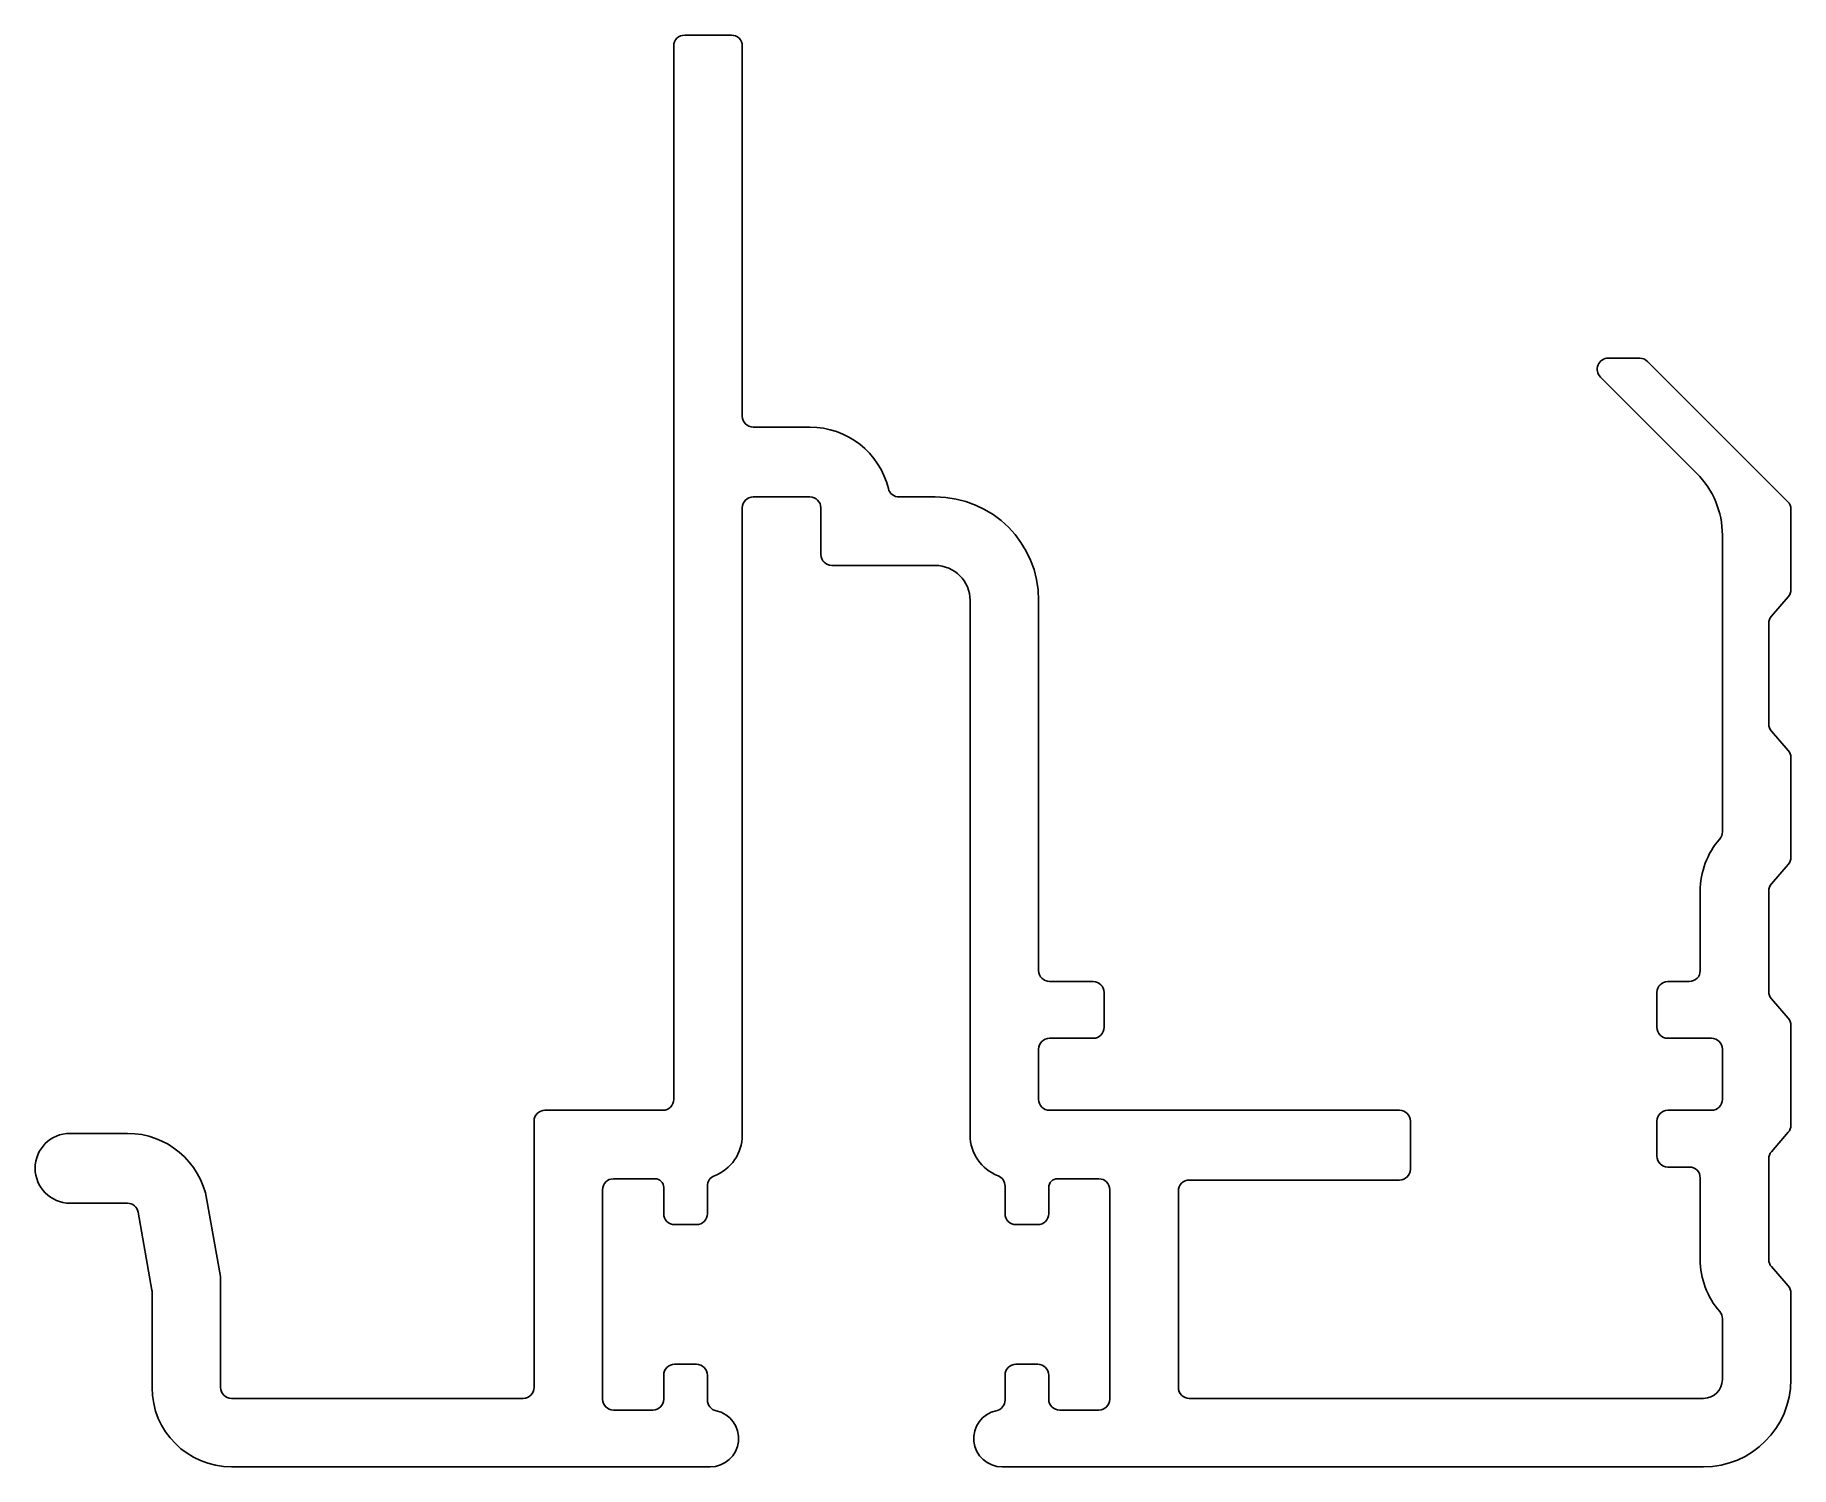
# Model space of a CAD drawing. Header units: inches. Extents: x -18.3 to 21.9, y 0.1 to 32.9.
import ezdxf

# ---------------------------------------------------------------- set-up
doc = ezdxf.new("R2010")
doc.units = ezdxf.units.IN
doc.header["$MEASUREMENT"] = 0
doc.layers.add('CLIP', color=7, linetype='Continuous')

msp = doc.modelspace()

# ---------------------------------------------------------------- linework, layer by layer
at = {"layer": 'CLIP', "color": 4}
for p, q in [((-3.653, 32.681), (-3.653, 13.679)), ((-2.333, 32.931), (-3.403, 32.931)), ((-2.083, 24.201), (-2.083, 32.681)), ((18.477, 25.531), (17.758, 25.531)), ((21.866, 22.247), (18.656, 25.457)), ((17.579, 25.097), (19.785, 22.891)), ((-0.533, 23.951), (-1.833, 23.951)), ((-1.833, 22.351), (-0.533, 22.351)), ((2.337, 22.351), (1.506, 22.351)), ((-2.083, 13.679), (-2.083, 22.101)), ((-0.283, 22.101), (-0.283, 21.031)), ((21.941, 20.23), (21.941, 22.067)), ((20.371, 21.477), (20.371, 14.679)), ((-0.033, 20.781), (2.337, 20.781)), ((3.137, 19.981), (3.137, 7.731)), ((4.707, 11.501), (4.707, 19.981)), ((21.495, 19.62), (21.879, 20.064)), ((21.433, 17.154), (21.433, 19.454)), ((21.88, 16.543), (21.495, 16.988)), ((21.941, 14.096), (21.941, 16.38)), ((-3.653, 13.679), (-3.653, 8.551)), ((-2.083, 7.731), (-2.083, 13.679)), ((21.495, 13.486), (21.879, 13.929)), ((19.863, 13.32), (19.863, 11.501)), ((21.433, 11.02), (21.433, 13.32)), ((5.957, 11.251), (4.957, 11.251)), ((6.207, 10.201), (6.207, 11.001)), ((18.871, 11.001), (18.871, 10.201)), ((19.613, 11.251), (19.121, 11.251)), ((21.88, 10.409), (21.495, 10.853)), ((21.941, 7.96), (21.941, 10.245)), ((4.707, 8.551), (4.707, 9.701)), ((4.957, 9.951), (5.957, 9.951)), ((19.121, 9.951), (20.121, 9.951)), ((20.371, 9.701), (20.371, 8.551)), ((-6.853, 8.051), (-6.853, 1.951)), ((-3.903, 8.301), (-6.603, 8.301)), ((12.974, 8.301), (4.957, 8.301)), ((13.224, 6.951), (13.224, 8.051)), ((18.871, 8.051), (18.871, 7.251)), ((20.121, 8.301), (19.121, 8.301)), ((-16.17, 7.772), (-17.485, 7.772)), ((21.495, 7.351), (21.88, 7.796)), ((19.121, 7.001), (19.613, 7.001)), ((21.433, 4.885), (21.433, 7.185)), ((-5.283, 1.681), (-5.283, 6.481)), ((-5.033, 6.731), (-4.083, 6.731)), ((-3.883, 6.531), (-3.883, 5.931)), ((-2.883, 5.931), (-2.883, 6.565)), ((3.937, 6.565), (3.937, 5.931)), ((4.937, 5.931), (4.937, 6.531)), ((5.137, 6.731), (6.087, 6.731)), ((6.337, 6.481), (6.337, 1.681)), ((7.907, 1.951), (7.907, 6.451)), ((8.157, 6.701), (12.974, 6.701)), ((19.863, 6.751), (19.863, 4.885)), ((-17.485, 6.172), (-16.17, 6.172)), ((-14.039, 4.49), (-14.348, 6.243)), ((-15.923, 5.965), (-15.609, 4.18)), ((-3.633, 5.681), (-3.133, 5.681)), ((4.187, 5.681), (4.687, 5.681)), ((-14.035, 1.951), (-14.035, 4.447)), ((21.879, 4.276), (21.495, 4.719)), ((-15.605, 4.137), (-15.605, 1.951)), ((21.941, 2.131), (21.941, 4.109)), ((20.371, 3.525), (20.371, 2.131)), ((-3.133, 2.481), (-3.633, 2.481)), ((4.687, 2.481), (4.187, 2.481)), ((-3.883, 2.231), (-3.883, 1.681)), ((-2.883, 1.662), (-2.883, 2.231)), ((3.937, 2.231), (3.937, 1.662)), ((4.937, 1.681), (4.937, 2.231)), ((-7.103, 1.701), (-13.785, 1.701)), ((19.941, 1.701), (8.157, 1.701)), ((-4.133, 1.431), (-5.033, 1.431)), ((6.087, 1.431), (5.187, 1.431)), ((-13.785, 0.131), (-2.816, 0.131)), ((3.869, 0.131), (19.941, 0.131))]:
    msp.add_line(p, q, dxfattribs=at)
for centre, radius, start, end in [((-3.403, 32.681), 0.25, 90, 180), ((-2.333, 32.681), 0.25, 0, 90), ((17.758, 25.277), 0.254, 90, 225), ((18.477, 25.277), 0.254, 45, 90), ((-1.833, 24.201), 0.25, 180, 270), ((-0.533, 22.101), 1.85, 13.7741, 90), ((1.506, 22.601), 0.25, 193.7741, 270), ((18.371, 21.477), 2, 360, 45), ((-1.833, 22.101), 0.25, 90, 180), ((-0.533, 22.101), 0.25, 0, 90), ((2.337, 19.981), 2.37, 0, 90), ((21.687, 22.067), 0.254, 360, 45), ((-0.033, 21.031), 0.25, 180, 270), ((2.337, 19.981), 0.8, 360, 90), ((21.687, 20.23), 0.254, 319.1066, 360), ((21.687, 19.454), 0.254, 139.1066, 180), ((21.687, 17.154), 0.254, 180, 220.8934), ((21.691, 16.38), 0.25, 360, 40.8934), ((21.687, 13.32), 1.824, 139.0309, 180), ((20.121, 14.679), 0.25, 319.0309, 0), ((21.687, 14.096), 0.254, 319.1066, 360), ((21.687, 13.32), 0.254, 139.1066, 180), ((4.957, 11.501), 0.25, 180, 270), ((19.613, 11.501), 0.25, 270, 360), ((5.957, 11.001), 0.25, 0, 90), ((19.121, 11.001), 0.25, 90, 180), ((21.687, 11.02), 0.254, 180, 220.8934), ((5.957, 10.201), 0.25, 270, 360), ((19.121, 10.201), 0.25, 180, 270), ((21.691, 10.245), 0.25, 360, 40.8934), ((4.957, 9.701), 0.25, 90, 180), ((20.121, 9.701), 0.25, 0, 90), ((-3.903, 8.551), 0.25, 270, 0), ((4.957, 8.551), 0.25, 180, 270), ((20.121, 8.551), 0.25, 270, 0), ((-6.603, 8.051), 0.25, 90, 180), ((12.974, 8.051), 0.25, 360, 90), ((19.121, 8.051), 0.25, 90, 180), ((-17.485, 6.972), 0.8, 90, 270), ((-16.17, 5.922), 1.85, 10, 90), ((-3.083, 7.731), 1, 291.1003, 0), ((4.137, 7.731), 1, 180, 248.8997), ((21.691, 7.96), 0.25, 319.1066, 0), ((19.121, 7.251), 0.25, 180, 270), ((21.687, 7.185), 0.254, 139.1066, 180), ((12.974, 6.951), 0.25, 270, 360), ((19.613, 6.751), 0.25, 0, 90), ((-5.033, 6.481), 0.25, 90, 180), ((-4.083, 6.531), 0.2, 360, 90), ((-2.633, 6.565), 0.25, 111.1003, 180), ((3.687, 6.565), 0.25, 0, 68.8997), ((5.137, 6.531), 0.2, 90, 180), ((6.087, 6.481), 0.25, 360, 90), ((8.157, 6.451), 0.25, 90, 180), ((-16.17, 5.922), 0.25, 10, 90), ((-3.633, 5.931), 0.25, 180, 270), ((-3.133, 5.931), 0.25, 270, 0), ((4.187, 5.931), 0.25, 180, 270), ((4.687, 5.931), 0.25, 270, 0), ((21.687, 4.885), 1.824, 180, 220.9691), ((21.687, 4.885), 0.254, 180, 220.8934), ((-14.285, 4.447), 0.25, 0, 10), ((-15.855, 4.137), 0.25, 0, 10), ((21.687, 4.109), 0.254, 0, 40.8934), ((20.121, 3.525), 0.25, 0, 40.9691), ((-3.633, 2.231), 0.25, 90, 180), ((-3.133, 2.231), 0.25, 360, 90), ((4.187, 2.231), 0.25, 90, 180), ((4.687, 2.231), 0.25, 360, 90), ((19.941, 2.131), 2, 270, 0), ((19.941, 2.131), 0.43, 270, 360), ((-13.785, 1.951), 1.82, 180, 270), ((-13.785, 1.951), 0.25, 180, 270), ((-7.103, 1.951), 0.25, 270, 0), ((-5.033, 1.681), 0.25, 180, 270), ((-4.133, 1.681), 0.25, 270, 0), ((-2.633, 1.662), 0.25, 180, 258.2878), ((3.687, 1.662), 0.25, 281.7122, 0), ((5.187, 1.681), 0.25, 180, 270), ((6.087, 1.681), 0.25, 270, 0), ((8.157, 1.951), 0.25, 180, 270), ((-2.816, 0.781), 0.65, 270, 78.2878), ((3.869, 0.781), 0.65, 101.7122, 270)]:
    msp.add_arc(centre, radius, start, end, dxfattribs=at)

doc.saveas('drawing.dxf')
